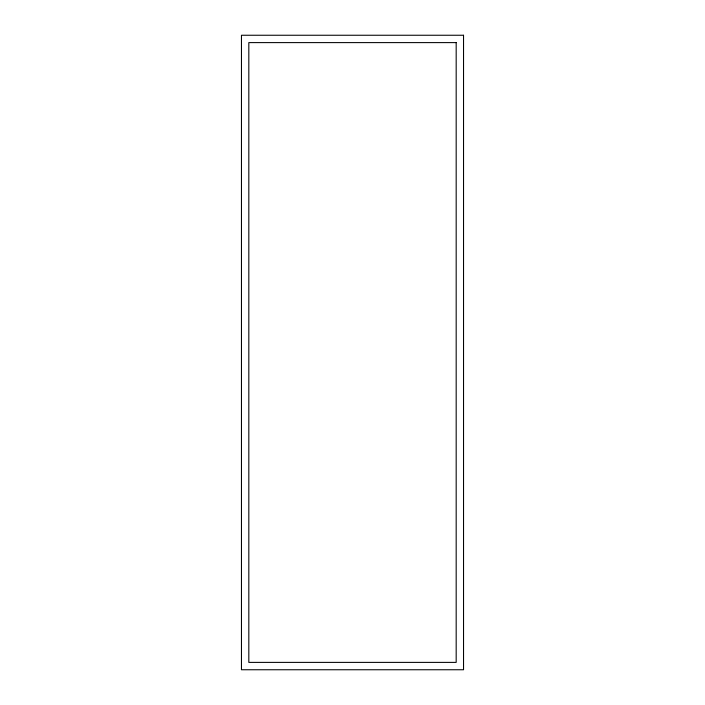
<?xml version="1.0" encoding="UTF-8"?>
<svg xmlns="http://www.w3.org/2000/svg" width="705" height="705" viewBox="0 0 705 705"><rect width="100%" height="100%" fill="white"/><g stroke="black" fill="none" stroke-linecap="round" stroke-linejoin="round"><path stroke-width="1.06" d="M463.537 35.25L241.463 35.25L241.463 669.75L463.537 669.75L463.537 35.25M456.179 42.608L248.821 42.608L248.821 662.392L456.179 662.392L456.179 42.608"/></g></svg>
